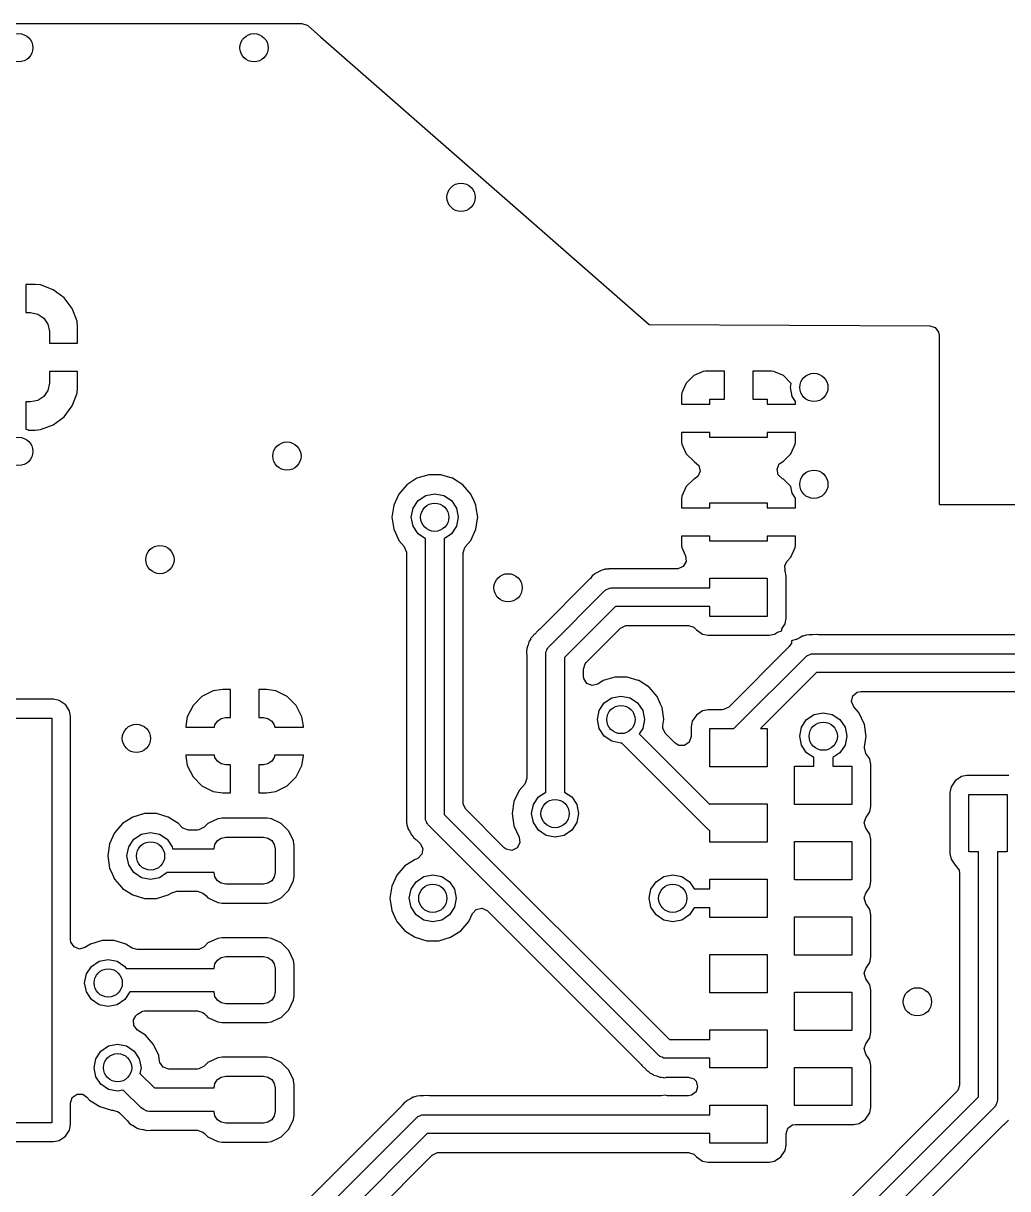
# Model space of a CAD drawing. Extents: x 100.3 to 197.2, y -144.7 to -85.3.
# Drawn here: x 148.55 to 159.01, y -97.69 to -85.3 of the extents above; entities that cross this region are included whole.
import ezdxf

# ---------------------------------------------------------------- set-up
doc = ezdxf.new("R2010")
doc.units = 0
doc.layers.add('BLACK', color=7, linetype='CONTINUOUS')

msp = doc.modelspace()

# ---------------------------------------------------------------- linework, layer by layer
at = {"layer": 'BLACK', "linetype": 'CONTINUOUS'}
for p, q in [((106.048, -85.3005), (151.507, -85.301)), ((151.507, -85.301), (151.565, -85.3199)), ((151.565, -85.3199), (151.572, -85.3255)), ((151.572, -85.3255), (151.708, -85.4447)), ((151.708, -85.4447), (155.2, -88.5)), ((148.673, -88.075), (148.575, -88.075)), ((148.575, -88.075), (148.575, -88.375)), ((148.732, -88.0814), (148.673, -88.075)), ((148.867, -88.1316), (148.732, -88.0814)), ((148.732, -88.0814), (148.732, -88.0814)), ((148.982, -88.2178), (148.867, -88.1316)), ((148.867, -88.1316), (148.867, -88.1316)), ((149.068, -88.3329), (148.982, -88.2178)), ((148.982, -88.2178), (148.982, -88.2178)), ((148.575, -88.375), (148.625, -88.375)), ((148.625, -88.375), (148.702, -88.3902)), ((148.702, -88.3902), (148.766, -88.4336)), ((148.766, -88.4336), (148.81, -88.4985)), ((149.119, -88.4676), (149.068, -88.3329)), ((149.068, -88.3329), (149.068, -88.3329)), ((148.81, -88.4985), (148.825, -88.575)), ((149.125, -88.5272), (149.119, -88.4676)), ((149.119, -88.4676), (149.119, -88.4676)), ((149.125, -88.7), (149.125, -88.5272)), ((155.2, -88.5), (158.181, -88.5145)), ((158.181, -88.5145), (158.24, -88.5337)), ((158.24, -88.5337), (158.275, -88.5834)), ((148.825, -88.575), (148.825, -88.7)), ((158.275, -88.5834), (158.28, -88.6135)), ((158.28, -88.6135), (158.28, -90.415)), ((148.825, -88.7), (149.125, -88.7)), ((149.125, -88.7), (149.125, -88.7)), ((149.125, -89), (148.825, -89)), ((148.825, -89), (148.825, -89.125)), ((149.125, -89.1728), (149.125, -89)), ((149.125, -89), (149.125, -89)), ((155.673, -89.045), (155.593, -89.1243)), ((155.775, -88.9997), (155.673, -89.045)), ((155.8, -88.9968), (155.775, -88.9997)), ((156, -88.9968), (155.8, -88.9968)), ((155.8, -88.9968), (155.8, -88.9968)), ((156, -89.2968), (156, -88.9968)), ((156, -88.9968), (156, -88.9968)), ((156.5, -88.9968), (156.3, -88.9968)), ((156.3, -88.9968), (156.3, -89.2968)), ((156.525, -88.9997), (156.5, -88.9968)), ((156.627, -89.045), (156.525, -88.9997)), ((156.707, -89.1243), (156.627, -89.045)), ((148.825, -89.125), (148.81, -89.2015)), ((149.119, -89.2324), (149.125, -89.1728)), ((155.593, -89.1243), (155.548, -89.2269)), ((156.7, -89.17), (156.708, -89.1282)), ((156.719, -89.2657), (156.7, -89.17)), ((156.708, -89.1282), (156.707, -89.1243)), ((148.766, -89.2664), (148.702, -89.3098)), ((148.81, -89.2015), (148.766, -89.2664)), ((149.075, -89.35), (149.119, -89.2324)), ((149.119, -89.2324), (149.119, -89.2324)), ((155.548, -89.2269), (155.545, -89.252)), ((155.545, -89.252), (155.545, -89.35)), ((155.845, -89.35), (155.845, -89.2968)), ((155.845, -89.2968), (156, -89.2968)), ((156.3, -89.2968), (156.455, -89.2968)), ((156.455, -89.2968), (156.455, -89.35)), ((156.755, -89.3192), (156.719, -89.2657)), ((148.625, -89.325), (148.575, -89.325)), ((148.575, -89.325), (148.575, -89.6149)), ((148.702, -89.3098), (148.625, -89.325)), ((148.982, -89.4822), (149.068, -89.3671)), ((149.068, -89.3671), (149.075, -89.35)), ((149.068, -89.3671), (149.068, -89.3671)), ((155.545, -89.35), (155.845, -89.35)), ((155.545, -89.35), (155.545, -89.35)), ((156.455, -89.35), (156.755, -89.35)), ((156.755, -89.35), (156.755, -89.3192)), ((156.755, -89.35), (156.755, -89.35)), ((148.867, -89.5684), (148.982, -89.4822)), ((148.982, -89.4822), (148.982, -89.4822)), ((148.575, -89.6149), (148.596, -89.619)), ((148.596, -89.619), (148.605, -89.625)), ((148.605, -89.625), (148.673, -89.625)), ((148.673, -89.625), (148.732, -89.6186)), ((148.732, -89.6186), (148.867, -89.5684)), ((148.732, -89.6186), (148.732, -89.6186)), ((148.867, -89.5684), (148.867, -89.5684)), ((155.845, -89.65), (155.545, -89.65)), ((155.545, -89.65), (155.545, -89.65)), ((155.545, -89.65), (155.545, -89.748)), ((155.845, -89.7032), (155.845, -89.65)), ((156.755, -89.65), (156.455, -89.65)), ((156.455, -89.65), (156.455, -89.7032)), ((156.755, -89.748), (156.755, -89.65)), ((156.755, -89.65), (156.755, -89.65)), ((155.545, -89.748), (155.548, -89.7731)), ((155.548, -89.7731), (155.593, -89.8757)), ((156.455, -89.7032), (155.845, -89.7032)), ((156.707, -89.8757), (156.752, -89.7731)), ((156.752, -89.7731), (156.755, -89.748)), ((156.755, -89.748), (156.755, -89.748)), ((155.593, -89.8757), (155.673, -89.955)), ((156.627, -89.955), (156.707, -89.8757)), ((155.673, -89.955), (155.683, -89.9594)), ((155.683, -89.9594), (155.728, -90.0002)), ((155.728, -90.0002), (155.741, -90.06)), ((156.559, -90.04), (156.583, -89.984)), ((156.572, -90.0998), (156.559, -90.04)), ((156.583, -89.984), (156.617, -89.9594)), ((156.617, -89.9594), (156.627, -89.955)), ((152.732, -90.136), (152.623, -90.206)), ((152.857, -90.0995), (152.732, -90.136)), ((152.732, -90.136), (152.732, -90.136)), ((152.986, -90.0995), (152.857, -90.0995)), ((152.857, -90.0995), (152.857, -90.0995)), ((153.106, -90.1347), (152.986, -90.0995)), ((152.986, -90.0995), (152.986, -90.0995)), ((153.11, -90.136), (153.106, -90.1347)), ((153.219, -90.206), (153.11, -90.136)), ((153.11, -90.136), (153.11, -90.136)), ((153.11, -90.136), (153.11, -90.136)), ((155.673, -90.145), (155.593, -90.2243)), ((155.683, -90.1406), (155.673, -90.145)), ((155.717, -90.116), (155.683, -90.1406)), ((155.741, -90.06), (155.717, -90.116)), ((156.617, -90.1406), (156.572, -90.0998)), ((156.627, -90.145), (156.617, -90.1406)), ((156.704, -90.2221), (156.627, -90.145)), ((152.623, -90.206), (152.539, -90.3039)), ((153.304, -90.3039), (153.219, -90.206)), ((153.219, -90.206), (153.219, -90.206)), ((153.219, -90.206), (153.219, -90.206)), ((155.593, -90.2243), (155.548, -90.3269)), ((156.719, -90.2957), (156.704, -90.2221)), ((152.539, -90.3039), (152.485, -90.4218)), ((152.69, -90.4543), (152.745, -90.3732)), ((152.745, -90.3732), (152.826, -90.319)), ((152.826, -90.319), (152.921, -90.3)), ((152.921, -90.3), (153.017, -90.319)), ((153.017, -90.319), (153.098, -90.3732)), ((153.098, -90.3732), (153.152, -90.4543)), ((153.342, -90.386), (153.304, -90.3039)), ((153.358, -90.4218), (153.342, -90.386)), ((155.548, -90.3269), (155.545, -90.352)), ((155.545, -90.352), (155.545, -90.45)), ((155.845, -90.45), (155.845, -90.3968)), ((155.845, -90.3968), (156.455, -90.3968)), ((156.455, -90.3968), (156.455, -90.45)), ((156.754, -90.3486), (156.719, -90.2957)), ((156.755, -90.352), (156.754, -90.3486)), ((156.755, -90.45), (156.755, -90.352)), ((156.755, -90.352), (156.755, -90.352)), ((158.28, -90.415), (158.28, -90.415)), ((158.28, -90.415), (160.18, -90.415)), ((152.485, -90.4218), (152.466, -90.55)), ((152.671, -90.55), (152.69, -90.4543)), ((153.152, -90.4543), (153.171, -90.55)), ((153.362, -90.45), (153.358, -90.4218)), ((153.377, -90.55), (153.362, -90.45)), ((155.545, -90.45), (155.845, -90.45)), ((155.545, -90.45), (155.545, -90.45)), ((156.455, -90.45), (156.755, -90.45)), ((156.755, -90.45), (156.755, -90.45)), ((152.466, -90.55), (152.466, -90.55)), ((152.466, -90.55), (152.485, -90.6782)), ((152.69, -90.6457), (152.671, -90.55)), ((152.745, -90.7268), (152.69, -90.6457)), ((153.152, -90.6457), (153.098, -90.7268)), ((153.171, -90.55), (153.152, -90.6457)), ((153.358, -90.6782), (153.368, -90.6079)), ((153.368, -90.6079), (153.377, -90.55)), ((153.377, -90.55), (153.377, -90.55)), ((152.485, -90.6782), (152.534, -90.786)), ((152.534, -90.786), (152.539, -90.7961)), ((152.821, -90.7781), (152.745, -90.7268)), ((152.821, -93.7492), (152.821, -90.7781)), ((153.098, -90.7268), (153.021, -90.7781)), ((153.021, -90.7781), (153.021, -93.7078)), ((153.304, -90.7961), (153.358, -90.6782)), ((155.845, -90.75), (155.545, -90.75)), ((155.545, -90.75), (155.545, -90.75)), ((155.545, -90.75), (155.545, -90.848)), ((155.845, -90.8032), (155.845, -90.75)), ((156.755, -90.75), (156.455, -90.75)), ((156.455, -90.75), (156.455, -90.8032)), ((156.755, -90.848), (156.755, -90.75)), ((156.755, -90.75), (156.755, -90.75)), ((152.539, -90.7961), (152.596, -90.8621)), ((152.596, -90.8621), (152.597, -90.8632)), ((152.597, -90.8632), (152.621, -90.9196)), ((153.222, -90.9281), (153.241, -90.8699)), ((153.241, -90.8699), (153.246, -90.8632)), ((153.246, -90.8632), (153.247, -90.8621)), ((153.247, -90.8621), (153.304, -90.7961)), ((155.545, -90.848), (155.548, -90.8731)), ((155.548, -90.8731), (155.587, -90.9605)), ((156.455, -90.8032), (155.845, -90.8032)), ((156.707, -90.9757), (156.752, -90.8731)), ((156.752, -90.8731), (156.755, -90.848)), ((156.755, -90.848), (156.755, -90.848)), ((152.621, -90.9196), (152.621, -90.9281)), ((152.621, -90.9281), (152.621, -93.684)), ((153.222, -93.5837), (153.222, -90.9281)), ((155.593, -91.0214), (155.562, -91.0743)), ((155.587, -90.9605), (155.593, -91.0214)), ((156.641, -91.0621), (156.667, -91.0152)), ((156.667, -91.0152), (156.707, -90.9757)), ((154.62, -91.1547), (154.602, -91.1689)), ((154.627, -91.1478), (154.62, -91.1547)), ((154.656, -91.1349), (154.627, -91.1478)), ((154.627, -91.1478), (154.627, -91.1478)), ((154.662, -91.1317), (154.656, -91.1349)), ((154.69, -91.1149), (154.662, -91.1317)), ((154.699, -91.1131), (154.69, -91.1149)), ((154.69, -91.1149), (154.69, -91.1149)), ((154.721, -91.1064), (154.699, -91.1131)), ((154.73, -91.1024), (154.721, -91.1064)), ((154.762, -91.1009), (154.73, -91.1024)), ((154.73, -91.1024), (154.73, -91.1024)), ((154.769, -91.1002), (154.762, -91.1009)), ((154.772, -91.0995), (154.769, -91.1002)), ((154.792, -91.0995), (154.772, -91.0995)), ((154.794, -91.0994), (154.792, -91.0995)), ((154.802, -91.0991), (154.794, -91.0994)), ((154.842, -91.0972), (154.802, -91.0991)), ((154.851, -91.0985), (154.842, -91.0972)), ((154.865, -91.0995), (154.851, -91.0973)), ((154.851, -91.0973), (154.851, -91.0985)), ((155.496, -91.0995), (154.865, -91.0995)), ((155.506, -91.099), (155.496, -91.0995)), ((155.562, -91.0743), (155.506, -91.099)), ((156.644, -91.1085), (156.641, -91.0621)), ((156.642, -91.109), (156.644, -91.1085)), ((156.644, -91.1186), (156.642, -91.109)), ((156.655, -91.1771), (156.644, -91.1186)), ((156.644, -91.1186), (156.644, -91.1186)), ((154.57, -91.2047), (154.034, -91.7414)), ((154.575, -91.1995), (154.57, -91.2047)), ((154.594, -91.1741), (154.575, -91.1995)), ((154.602, -91.1689), (154.594, -91.1741)), ((155.845, -91.3), (155.845, -91.1968)), ((155.845, -91.1968), (156.455, -91.1968)), ((156.455, -91.1968), (156.455, -91.6032)), ((156.655, -91.6229), (156.655, -91.1771)), ((154.129, -91.9293), (154.729, -91.3293)), ((154.729, -91.3293), (154.736, -91.3256)), ((154.736, -91.3256), (154.741, -91.3191)), ((154.741, -91.3191), (154.763, -91.3119)), ((154.763, -91.3119), (154.784, -91.3012)), ((154.784, -91.3012), (154.792, -91.3025)), ((154.792, -91.3025), (154.8, -91.3)), ((154.8, -91.3), (155.845, -91.3)), ((154.841, -91.5), (154.3, -92.0414)), ((155.845, -91.5), (154.841, -91.5)), ((155.845, -91.6032), (155.845, -91.5)), ((156.455, -91.6032), (155.845, -91.6032)), ((156.644, -91.6814), (156.655, -91.6229)), ((154.016, -91.756), (153.983, -91.7916)), ((154.023, -91.7505), (154.016, -91.756)), ((154.034, -91.7414), (154.022, -91.7495)), ((154.022, -91.7495), (154.023, -91.7505)), ((154.529, -92.0955), (154.895, -91.7295)), ((154.895, -91.7295), (154.95, -91.7017)), ((154.95, -91.7017), (154.965, -91.7005)), ((154.965, -91.7005), (155.616, -91.7005)), ((155.616, -91.7005), (155.674, -91.7194)), ((155.674, -91.7194), (155.698, -91.7445)), ((155.698, -91.7445), (155.701, -91.7478)), ((155.701, -91.7478), (155.767, -91.7921)), ((156.533, -91.7921), (156.563, -91.7717)), ((156.563, -91.7717), (156.61, -91.7586)), ((156.61, -91.7586), (156.611, -91.7363)), ((156.611, -91.7363), (156.622, -91.7145)), ((156.622, -91.7145), (156.644, -91.6814)), ((153.92, -91.8765), (153.913, -91.9075)), ((153.926, -91.8684), (153.92, -91.8765)), ((153.92, -91.8765), (153.92, -91.8765)), ((153.937, -91.8482), (153.926, -91.8684)), ((153.94, -91.8391), (153.937, -91.8482)), ((153.962, -91.8155), (153.94, -91.8391)), ((153.94, -91.8391), (153.94, -91.8391)), ((153.966, -91.8101), (153.962, -91.8155)), ((153.968, -91.8072), (153.966, -91.8101)), ((153.982, -91.7932), (153.968, -91.8072)), ((153.968, -91.8072), (153.968, -91.8072)), ((153.983, -91.7916), (153.982, -91.7932)), ((155.767, -91.7921), (155.807, -91.7999)), ((155.807, -91.7999), (155.825, -91.8037)), ((155.825, -91.8037), (155.825, -91.8037)), ((155.825, -91.8037), (155.825, -91.8037)), ((155.825, -91.8037), (155.825, -91.8037)), ((155.825, -91.8037), (156.475, -91.8037)), ((156.475, -91.8037), (156.533, -91.7921)), ((156.475, -91.8037), (156.475, -91.8037)), ((156.711, -91.8883), (156.688, -91.924)), ((156.712, -91.8651), (156.711, -91.8883)), ((156.76, -91.8511), (156.712, -91.8651)), ((156.765, -91.8478), (156.76, -91.8511)), ((156.794, -91.8349), (156.765, -91.8478)), ((156.8, -91.8317), (156.794, -91.8349)), ((156.827, -91.8149), (156.8, -91.8317)), ((156.837, -91.8131), (156.827, -91.8149)), ((156.827, -91.8149), (156.827, -91.8149)), ((156.859, -91.8064), (156.837, -91.8131)), ((156.868, -91.8024), (156.859, -91.8064)), ((156.899, -91.8009), (156.868, -91.8024)), ((156.868, -91.8024), (156.868, -91.8024)), ((156.906, -91.8002), (156.899, -91.8009)), ((156.91, -91.7995), (156.906, -91.8002)), ((156.929, -91.7995), (156.91, -91.7995)), ((156.932, -91.7994), (156.929, -91.7995)), ((156.939, -91.7991), (156.932, -91.7994)), ((156.98, -91.7972), (156.939, -91.7991)), ((156.989, -91.7985), (156.98, -91.7972)), ((157.003, -91.7995), (156.989, -91.7973)), ((156.989, -91.7973), (156.989, -91.7985)), ((159.885, -91.7995), (157.003, -91.7995)), ((153.897, -91.9763), (153.895, -91.9827)), ((153.895, -91.9827), (153.895, -91.9859)), ((153.895, -91.9859), (153.897, -91.9998)), ((153.899, -91.9537), (153.897, -91.9763)), ((153.897, -91.9998), (153.899, -92.0175)), ((153.911, -91.9141), (153.899, -91.9438)), ((153.899, -91.9438), (153.899, -91.9537)), ((153.899, -92.0175), (153.899, -92.0243)), ((153.899, -92.0243), (153.899, -93.3219)), ((153.913, -91.9075), (153.911, -91.9141)), ((154.1, -92), (154.102, -91.9923)), ((154.1, -93.4719), (154.1, -92)), ((154.101, -91.9844), (154.112, -91.9635)), ((154.102, -91.9923), (154.101, -91.9844)), ((154.112, -91.9635), (154.119, -91.9412)), ((154.119, -91.9412), (154.126, -91.9365)), ((154.126, -91.9365), (154.129, -91.9293)), ((156.688, -91.924), (156.045, -92.5673)), ((156.867, -92.0293), (156.874, -92.0256)), ((156.874, -92.0256), (156.879, -92.0191)), ((156.879, -92.0191), (156.901, -92.0119)), ((156.901, -92.0119), (156.922, -92.0012)), ((156.922, -92.0012), (156.93, -92.0025)), ((156.93, -92.0025), (156.938, -92)), ((156.938, -92), (160.009, -92)), ((154.3, -92.0414), (154.3, -93.4719)), ((154.5, -92.1655), (154.519, -92.1073)), ((154.519, -92.1073), (154.529, -92.0955)), ((156.099, -92.7968), (156.867, -92.0293)), ((154.5, -92.2399), (154.5, -92.1655)), ((154.504, -92.2651), (154.5, -92.2399)), ((154.537, -92.3166), (154.504, -92.2651)), ((154.835, -92.2495), (154.711, -92.286)), ((154.965, -92.2495), (154.835, -92.2495)), ((154.835, -92.2495), (154.835, -92.2495)), ((155.082, -92.284), (154.965, -92.2495)), ((154.965, -92.2495), (154.965, -92.2495)), ((156.979, -92.2), (156.382, -92.7968)), ((160.05, -92.2), (156.979, -92.2)), ((150.567, -92.3958), (150.447, -92.4569)), ((150.667, -92.38), (150.567, -92.3958)), ((150.567, -92.3958), (150.567, -92.3958)), ((150.75, -92.38), (150.667, -92.38)), ((150.75, -92.68), (150.75, -92.38)), ((151.05, -92.38), (151.05, -92.68)), ((151.133, -92.38), (151.05, -92.38)), ((151.05, -92.38), (151.05, -92.38)), ((151.233, -92.3958), (151.133, -92.38)), ((151.353, -92.4569), (151.233, -92.3958)), ((151.233, -92.3958), (151.233, -92.3958)), ((154.594, -92.3388), (154.537, -92.3166)), ((154.653, -92.3232), (154.594, -92.3388)), ((154.711, -92.286), (154.653, -92.3232)), ((154.711, -92.286), (154.711, -92.286)), ((155.089, -92.286), (155.082, -92.284)), ((155.198, -92.356), (155.089, -92.286)), ((155.089, -92.286), (155.089, -92.286)), ((155.089, -92.286), (155.089, -92.286)), ((155.283, -92.4539), (155.198, -92.356)), ((155.198, -92.356), (155.198, -92.356)), ((155.198, -92.356), (155.198, -92.356)), ((148.87, -92.4845), (145.43, -92.4845)), ((148.928, -92.4961), (148.87, -92.4845)), ((148.87, -92.4845), (148.87, -92.4845)), ((148.984, -92.5331), (148.928, -92.4961)), ((148.928, -92.4961), (148.928, -92.4961)), ((148.928, -92.4961), (148.928, -92.4961)), ((148.928, -92.4961), (148.928, -92.4961)), ((150.447, -92.4569), (150.352, -92.5521)), ((151.448, -92.5521), (151.353, -92.4569)), ((154.723, -92.5232), (154.804, -92.469)), ((154.804, -92.469), (154.9, -92.45)), ((154.9, -92.45), (154.996, -92.469)), ((154.996, -92.469), (155.077, -92.5232)), ((155.32, -92.5355), (155.283, -92.4539)), ((157.351, -92.508), (157.365, -92.4484)), ((157.375, -92.5643), (157.351, -92.508)), ((157.365, -92.4484), (157.411, -92.4083)), ((157.411, -92.4083), (157.45, -92.4005)), ((157.45, -92.4005), (159.985, -92.4005)), ((148.995, -92.5404), (148.984, -92.5331)), ((149.039, -92.6068), (148.995, -92.5404)), ((149.044, -92.6317), (149.039, -92.6068)), ((149.05, -92.6652), (149.044, -92.6317)), ((150.352, -92.5521), (150.291, -92.672)), ((151.509, -92.672), (151.448, -92.5521)), ((154.65, -92.7), (154.669, -92.6043)), ((154.669, -92.6043), (154.723, -92.5232)), ((155.077, -92.5232), (155.131, -92.6043)), ((155.131, -92.6043), (155.15, -92.7)), ((155.337, -92.5718), (155.32, -92.5355)), ((155.354, -92.6946), (155.337, -92.5718)), ((155.767, -92.6079), (155.701, -92.6522)), ((155.825, -92.5963), (155.767, -92.6079)), ((155.767, -92.6079), (155.767, -92.6079)), ((155.975, -92.5963), (155.825, -92.5963)), ((155.825, -92.5963), (155.825, -92.5963)), ((155.825, -92.5963), (155.825, -92.5963)), ((155.991, -92.5951), (155.975, -92.5963)), ((156.045, -92.5673), (155.991, -92.5951)), ((156.954, -92.6461), (157.05, -92.6271)), ((157.05, -92.6271), (157.146, -92.6461)), ((157.423, -92.6202), (157.375, -92.5643)), ((157.433, -92.631), (157.423, -92.6202)), ((157.481, -92.7374), (157.433, -92.631)), ((145.45, -92.685), (148.85, -92.685)), ((148.85, -92.685), (148.85, -96.985)), ((149.05, -92.6653), (149.05, -92.6652)), ((149.05, -92.78), (149.05, -92.6653)), ((150.291, -92.672), (150.275, -92.7715)), ((150.58, -92.78), (150.585, -92.7572)), ((150.585, -92.7572), (150.612, -92.7166)), ((150.612, -92.7166), (150.652, -92.6895)), ((150.652, -92.6895), (150.7, -92.68)), ((150.7, -92.68), (150.75, -92.68)), ((151.05, -92.68), (151.1, -92.68)), ((151.1, -92.68), (151.148, -92.6895)), ((151.148, -92.6895), (151.188, -92.7166)), ((151.188, -92.7166), (151.215, -92.7572)), ((151.215, -92.7572), (151.22, -92.78)), ((151.525, -92.7715), (151.509, -92.672)), ((151.509, -92.672), (151.509, -92.672)), ((154.669, -92.7957), (154.65, -92.7)), ((155.15, -92.7), (155.131, -92.7957)), ((155.346, -92.7648), (155.355, -92.7)), ((155.346, -92.7943), (155.346, -92.7648)), ((155.355, -92.7), (155.354, -92.6946)), ((155.656, -92.7186), (155.645, -92.777)), ((155.701, -92.6522), (155.656, -92.7186)), ((155.656, -92.7186), (155.656, -92.7186)), ((155.701, -92.6522), (155.701, -92.6522)), ((156.819, -92.7814), (156.873, -92.7003)), ((156.873, -92.7003), (156.954, -92.6461)), ((157.146, -92.6461), (157.227, -92.7003)), ((157.227, -92.7003), (157.281, -92.7814)), ((157.487, -92.7489), (157.481, -92.7374)), ((157.503, -92.8606), (157.487, -92.7489)), ((149.05, -93.0885), (149.05, -92.78)), ((150.275, -92.7715), (150.275, -92.78)), ((150.275, -92.78), (150.275, -92.78)), ((150.275, -92.78), (150.58, -92.78)), ((151.22, -92.78), (151.525, -92.78)), ((151.525, -92.78), (151.525, -92.7715)), ((151.525, -92.78), (151.525, -92.78)), ((154.723, -92.8768), (154.669, -92.7957)), ((154.804, -92.931), (154.723, -92.8768)), ((155.131, -92.7957), (155.093, -92.8519)), ((155.093, -92.8519), (155.845, -93.6038)), ((155.374, -92.8488), (155.346, -92.7943)), ((155.476, -92.9507), (155.374, -92.8488)), ((155.645, -92.8807), (155.626, -92.9389)), ((155.645, -92.777), (155.645, -92.7771)), ((155.645, -92.7771), (155.645, -92.8807)), ((155.845, -93.2032), (155.845, -92.7968)), ((155.845, -92.7968), (156.099, -92.7968)), ((156.382, -92.7968), (156.455, -92.7968)), ((156.455, -92.7968), (156.455, -93.2032)), ((156.8, -92.8771), (156.819, -92.7814)), ((156.819, -92.9728), (156.8, -92.8771)), ((157.281, -92.7814), (157.3, -92.8771)), ((157.3, -92.8771), (157.281, -92.9728)), ((157.492, -92.9698), (157.505, -92.8771)), ((157.505, -92.8771), (157.503, -92.8606)), ((154.9, -92.95), (154.804, -92.931)), ((154.907, -92.9486), (154.9, -92.95)), ((155.829, -93.8707), (154.907, -92.9486)), ((155.515, -92.9749), (155.476, -92.9507)), ((155.576, -92.9749), (155.515, -92.9749)), ((155.626, -92.9389), (155.576, -92.9749)), ((156.873, -93.0539), (156.819, -92.9728)), ((157.281, -92.9728), (157.227, -93.0539)), ((157.488, -93.001), (157.489, -92.9908)), ((157.504, -93.0599), (157.488, -93.001)), ((157.489, -92.9908), (157.492, -92.9698)), ((149.05, -94.15), (149.05, -93.0885)), ((150.275, -93.08), (150.275, -93.0885)), ((150.58, -93.08), (150.275, -93.08)), ((150.275, -93.08), (150.275, -93.08)), ((150.275, -93.0885), (150.275, -93.0885)), ((150.275, -93.0885), (150.291, -93.188)), ((150.585, -93.1028), (150.58, -93.08)), ((150.612, -93.1434), (150.585, -93.1028)), ((151.215, -93.1028), (151.188, -93.1434)), ((151.22, -93.08), (151.215, -93.1028)), ((151.525, -93.08), (151.22, -93.08)), ((151.509, -93.188), (151.525, -93.0885)), ((151.525, -93.0885), (151.525, -93.08)), ((156.95, -93.1052), (156.873, -93.0539)), ((156.95, -93.1968), (156.95, -93.1052)), ((157.227, -93.0539), (157.15, -93.1052)), ((157.15, -93.1052), (157.15, -93.1968)), ((157.544, -93.1186), (157.504, -93.0599)), ((157.553, -93.163), (157.544, -93.1186)), ((150.291, -93.188), (150.291, -93.188)), ((150.291, -93.188), (150.352, -93.3079)), ((150.652, -93.1705), (150.612, -93.1434)), ((150.7, -93.18), (150.652, -93.1705)), ((150.75, -93.18), (150.7, -93.18)), ((150.75, -93.48), (150.75, -93.18)), ((151.1, -93.18), (151.05, -93.18)), ((151.05, -93.18), (151.05, -93.48)), ((151.148, -93.1705), (151.1, -93.18)), ((151.188, -93.1434), (151.148, -93.1705)), ((151.448, -93.3079), (151.509, -93.188)), ((156.455, -93.2032), (155.845, -93.2032)), ((156.745, -93.6032), (156.745, -93.1968)), ((156.745, -93.1968), (156.95, -93.1968)), ((157.15, -93.1968), (157.355, -93.1968)), ((157.355, -93.1968), (157.355, -93.6032)), ((157.555, -93.1742), (157.553, -93.163)), ((157.555, -93.177), (157.555, -93.1742)), ((157.555, -93.6229), (157.555, -93.177)), ((150.352, -93.3079), (150.447, -93.4031)), ((151.353, -93.4031), (151.448, -93.3079)), ((153.875, -93.3868), (153.873, -93.39)), ((153.881, -93.3801), (153.875, -93.3868)), ((153.899, -93.3219), (153.881, -93.3801)), ((158.452, -93.3507), (158.408, -93.417)), ((158.519, -93.3063), (158.452, -93.3506)), ((158.452, -93.3506), (158.452, -93.3507)), ((158.577, -93.2947), (158.519, -93.3063)), ((158.519, -93.3063), (158.519, -93.3063)), ((159.023, -93.2947), (158.577, -93.2947)), ((158.577, -93.2947), (158.577, -93.2947)), ((158.577, -93.2947), (158.577, -93.2947)), ((150.447, -93.4031), (150.567, -93.4642)), ((150.567, -93.4642), (150.567, -93.4642)), ((150.567, -93.4642), (150.667, -93.48)), ((150.667, -93.48), (150.75, -93.48)), ((150.75, -93.48), (150.75, -93.48)), ((151.05, -93.48), (151.133, -93.48)), ((151.05, -93.48), (151.05, -93.48)), ((151.133, -93.48), (151.233, -93.4642)), ((151.233, -93.4642), (151.353, -93.4031)), ((151.233, -93.4642), (151.233, -93.4642)), ((153.817, -93.4539), (153.763, -93.5718)), ((153.873, -93.39), (153.817, -93.4539)), ((153.817, -93.4539), (153.817, -93.4539)), ((154.023, -93.5232), (154.1, -93.4719)), ((154.3, -93.4719), (154.377, -93.5232)), ((158.408, -93.417), (158.396, -93.4754)), ((158.396, -93.4754), (158.396, -93.4755)), ((158.396, -93.4755), (158.396, -94.1245)), ((158.408, -93.417), (158.408, -93.417)), ((158.597, -94.1048), (158.597, -93.4952)), ((158.597, -93.4952), (159.003, -93.4952)), ((159.003, -93.4952), (159.003, -94.1048)), ((153.223, -93.5992), (153.222, -93.5837)), ((153.251, -93.6537), (153.223, -93.5992)), ((153.763, -93.5718), (153.745, -93.7)), ((153.95, -93.7), (153.969, -93.6043)), ((153.969, -93.6043), (154.023, -93.5232)), ((154.377, -93.5232), (154.431, -93.6043)), ((154.431, -93.6043), (154.45, -93.7)), ((155.845, -93.6038), (155.845, -93.5968)), ((155.845, -93.5968), (156.455, -93.5968)), ((156.455, -93.5968), (156.455, -94.0032)), ((157.355, -93.6032), (156.745, -93.6032)), ((157.544, -93.6814), (157.555, -93.6229)), ((149.711, -93.736), (149.602, -93.806)), ((149.835, -93.6995), (149.711, -93.736)), ((149.711, -93.736), (149.711, -93.736)), ((149.965, -93.6995), (149.835, -93.6995)), ((149.835, -93.6995), (149.835, -93.6995)), ((150.089, -93.736), (149.965, -93.6995)), ((149.965, -93.6995), (149.965, -93.6995)), ((150.198, -93.806), (150.089, -93.736)), ((150.089, -93.736), (150.089, -93.736)), ((150.089, -93.736), (150.089, -93.736)), ((150.089, -93.736), (150.089, -93.736)), ((150.614, -93.7557), (150.51, -93.8043)), ((150.662, -93.7495), (150.614, -93.7557)), ((150.614, -93.7557), (150.614, -93.7557)), ((151.138, -93.7495), (150.662, -93.7495)), ((150.662, -93.7495), (150.662, -93.7495)), ((151.186, -93.7557), (151.138, -93.7495)), ((151.138, -93.7495), (151.138, -93.7495)), ((151.29, -93.8043), (151.186, -93.7557)), ((152.621, -93.684), (152.619, -93.6977)), ((152.619, -93.6977), (152.62, -93.6979)), ((152.62, -93.6979), (152.619, -93.707)), ((152.619, -93.707), (152.621, -93.755)), ((152.621, -93.755), (152.621, -93.7573)), ((152.621, -93.7573), (152.621, -93.7771)), ((152.824, -93.7569), (152.821, -93.7492)), ((152.823, -93.7649), (152.824, -93.7569)), ((153.021, -93.7078), (155.414, -96.1)), ((153.659, -94.0622), (153.251, -93.6537)), ((153.745, -93.7), (153.745, -93.7)), ((153.745, -93.7), (153.763, -93.8282)), ((153.969, -93.7957), (153.95, -93.7)), ((154.45, -93.7), (154.431, -93.7957)), ((157.485, -93.7961), (157.501, -93.745)), ((157.501, -93.745), (157.544, -93.6814)), ((149.602, -93.806), (149.517, -93.9039)), ((150.228, -93.8403), (150.198, -93.806)), ((150.198, -93.806), (150.198, -93.806)), ((150.244, -93.8556), (150.228, -93.8403)), ((150.303, -93.8745), (150.244, -93.8556)), ((150.399, -93.8745), (150.303, -93.8745)), ((150.415, -93.8733), (150.399, -93.8745)), ((150.469, -93.8455), (150.415, -93.8733)), ((150.51, -93.8043), (150.469, -93.8455)), ((150.51, -93.8043), (150.51, -93.8043)), ((151.371, -93.8854), (151.29, -93.8043)), ((152.621, -93.7771), (152.622, -93.7805)), ((152.622, -93.7805), (152.622, -93.7805)), ((152.622, -93.7805), (152.622, -93.7874)), ((152.622, -93.7874), (152.624, -93.8192)), ((152.624, -93.8192), (152.624, -93.8192)), ((152.624, -93.8192), (152.628, -93.8282)), ((152.628, -93.8282), (152.635, -93.85)), ((152.635, -93.85), (152.635, -93.855)), ((152.635, -93.855), (152.636, -93.8596)), ((152.636, -93.8596), (152.653, -93.8867)), ((152.833, -93.7857), (152.823, -93.7649)), ((152.84, -93.808), (152.833, -93.7857)), ((152.847, -93.8127), (152.84, -93.808)), ((152.851, -93.8199), (152.847, -93.8127)), ((155.301, -96.2707), (152.851, -93.8199)), ((153.763, -93.8282), (153.819, -93.9511)), ((154.023, -93.8768), (153.969, -93.7957)), ((154.104, -93.931), (154.023, -93.8768)), ((154.377, -93.8768), (154.296, -93.931)), ((154.431, -93.7957), (154.377, -93.8768)), ((155.836, -93.8744), (155.829, -93.8707)), ((155.841, -93.8809), (155.836, -93.8744)), ((155.845, -93.8822), (155.841, -93.8809)), ((155.845, -94.0032), (155.845, -93.8822)), ((157.501, -93.855), (157.485, -93.7961)), ((157.544, -93.9186), (157.501, -93.855)), ((149.517, -93.9039), (149.463, -94.0218)), ((149.669, -94.0543), (149.723, -93.9732)), ((149.723, -93.9732), (149.804, -93.919)), ((149.804, -93.919), (149.9, -93.9)), ((149.9, -93.9), (149.996, -93.919)), ((149.996, -93.919), (150.077, -93.9732)), ((150.077, -93.9732), (150.131, -94.0543)), ((150.585, -94.0272), (150.612, -93.9866)), ((150.612, -93.9866), (150.652, -93.9595)), ((150.652, -93.9595), (150.7, -93.95)), ((150.7, -93.95), (151.1, -93.95)), ((151.1, -93.95), (151.148, -93.9595)), ((151.148, -93.9595), (151.188, -93.9866)), ((151.188, -93.9866), (151.215, -94.0272)), ((151.419, -93.9895), (151.371, -93.8854)), ((151.371, -93.8854), (151.371, -93.8854)), ((151.371, -93.8854), (151.371, -93.8854)), ((151.424, -94.0229), (151.419, -93.9895)), ((151.419, -93.9895), (151.419, -93.9895)), ((152.653, -93.8867), (152.656, -93.8928)), ((152.656, -93.8928), (152.662, -93.9049)), ((152.662, -93.9049), (152.669, -93.922)), ((152.669, -93.922), (152.676, -93.9289)), ((152.676, -93.9289), (152.69, -93.9468)), ((152.69, -93.9468), (152.695, -93.9552)), ((152.695, -93.9552), (152.695, -93.9552)), ((152.695, -93.9552), (152.721, -93.9744)), ((152.721, -93.9744), (152.726, -93.9789)), ((152.726, -93.9789), (152.765, -94.0176)), ((153.819, -93.9511), (153.826, -94.0118)), ((154.2, -93.95), (154.104, -93.931)), ((154.296, -93.931), (154.2, -93.95)), ((156.455, -94.0032), (155.845, -94.0032)), ((156.745, -94.4032), (156.745, -93.9968)), ((156.745, -93.9968), (157.355, -93.9968)), ((157.355, -93.9968), (157.355, -94.4032)), ((157.552, -93.9606), (157.544, -93.9186)), ((157.554, -93.9715), (157.552, -93.9606)), ((157.555, -93.9771), (157.554, -93.9715)), ((157.555, -94.4229), (157.555, -93.9771)), ((149.463, -94.0218), (149.445, -94.15)), ((149.65, -94.15), (149.669, -94.0543)), ((150.131, -94.0543), (150.135, -94.075)), ((150.135, -94.075), (150.575, -94.075)), ((150.575, -94.075), (150.585, -94.0272)), ((151.215, -94.0272), (151.225, -94.075)), ((151.225, -94.075), (151.225, -94.325)), ((151.425, -94.0369), (151.424, -94.0229)), ((151.425, -94.3631), (151.425, -94.0369)), ((152.765, -94.0176), (152.793, -94.0721)), ((152.793, -94.0721), (152.783, -94.1325)), ((153.681, -94.0784), (153.659, -94.0622)), ((153.741, -94.0905), (153.681, -94.0784)), ((153.796, -94.0651), (153.741, -94.0905)), ((153.826, -94.0118), (153.796, -94.0651)), ((158.396, -94.1245), (158.396, -94.1246)), ((158.396, -94.1246), (158.408, -94.183)), ((158.7, -94.1048), (158.597, -94.1048)), ((158.7, -96.7086), (158.7, -94.1048)), ((159.003, -94.1048), (158.9, -94.1048)), ((158.9, -94.1048), (158.9, -96.75)), ((149.05, -95.0399), (149.05, -94.15)), ((149.445, -94.15), (149.445, -94.15)), ((149.445, -94.15), (149.463, -94.2782)), ((149.669, -94.2457), (149.65, -94.15)), ((149.723, -94.3268), (149.669, -94.2457)), ((152.711, -94.186), (152.602, -94.256)), ((152.723, -94.1826), (152.711, -94.186)), ((152.711, -94.186), (152.711, -94.186)), ((152.711, -94.186), (152.711, -94.186)), ((152.74, -94.1758), (152.723, -94.1826)), ((152.783, -94.1325), (152.74, -94.1758)), ((158.408, -94.183), (158.408, -94.183)), ((158.408, -94.183), (158.451, -94.2482)), ((158.451, -94.2482), (158.452, -94.2494)), ((158.452, -94.2494), (158.456, -94.2515)), ((158.456, -94.2515), (158.493, -94.2996)), ((149.463, -94.2782), (149.495, -94.3479)), ((149.495, -94.3479), (149.517, -94.3961)), ((149.804, -94.381), (149.723, -94.3268)), ((150.077, -94.3268), (149.996, -94.381)), ((150.078, -94.325), (150.077, -94.3268)), ((150.575, -94.325), (150.078, -94.325)), ((150.585, -94.3728), (150.575, -94.325)), ((150.612, -94.4134), (150.585, -94.3728)), ((151.215, -94.3728), (151.188, -94.4134)), ((151.225, -94.325), (151.215, -94.3728)), ((151.419, -94.4105), (151.425, -94.3631)), ((152.517, -94.3539), (152.463, -94.4718)), ((152.602, -94.256), (152.517, -94.3539)), ((152.723, -94.4232), (152.804, -94.369)), ((152.804, -94.369), (152.9, -94.35)), ((152.9, -94.35), (152.996, -94.369)), ((152.996, -94.369), (153.077, -94.4232)), ((155.273, -94.4232), (155.354, -94.369)), ((155.354, -94.369), (155.45, -94.35)), ((155.45, -94.35), (155.546, -94.369)), ((155.546, -94.369), (155.627, -94.4232)), ((158.493, -94.2996), (158.499, -94.3338)), ((158.499, -94.3338), (158.499, -96.5845)), ((149.517, -94.3961), (149.592, -94.4821)), ((149.592, -94.4821), (149.602, -94.494)), ((149.602, -94.494), (149.711, -94.564)), ((149.9, -94.4), (149.804, -94.381)), ((149.996, -94.381), (149.9, -94.4)), ((150.652, -94.4405), (150.612, -94.4134)), ((150.7, -94.45), (150.652, -94.4405)), ((151.1, -94.45), (150.7, -94.45)), ((151.148, -94.4405), (151.1, -94.45)), ((151.188, -94.4134), (151.148, -94.4405)), ((151.371, -94.5146), (151.419, -94.4105)), ((152.463, -94.4718), (152.445, -94.6)), ((152.669, -94.5043), (152.723, -94.4232)), ((153.077, -94.4232), (153.131, -94.5043)), ((155.219, -94.5043), (155.273, -94.4232)), ((155.627, -94.4232), (155.678, -94.5)), ((155.678, -94.5), (155.845, -94.5)), ((155.845, -94.5), (155.845, -94.3968)), ((155.845, -94.3968), (156.455, -94.3968)), ((156.455, -94.3968), (156.455, -94.8032)), ((157.355, -94.4032), (156.745, -94.4032)), ((157.501, -94.545), (157.544, -94.4814)), ((157.544, -94.4814), (157.555, -94.4229)), ((149.711, -94.564), (149.711, -94.564)), ((149.711, -94.564), (149.835, -94.6005)), ((149.835, -94.6005), (149.835, -94.6005)), ((149.835, -94.6005), (149.965, -94.6005)), ((149.965, -94.6005), (150.089, -94.564)), ((149.965, -94.6005), (149.965, -94.6005)), ((150.089, -94.564), (150.125, -94.5412)), ((150.125, -94.5412), (150.178, -94.5255)), ((150.178, -94.5255), (150.399, -94.5255)), ((150.399, -94.5255), (150.457, -94.5444)), ((150.457, -94.5444), (150.469, -94.5545)), ((150.469, -94.5545), (150.49, -94.5753)), ((150.49, -94.5753), (150.51, -94.5957)), ((150.51, -94.5957), (150.614, -94.6443)), ((151.186, -94.6443), (151.254, -94.6122)), ((151.254, -94.6122), (151.29, -94.5957)), ((151.29, -94.5957), (151.371, -94.5146)), ((152.445, -94.6), (152.445, -94.6)), ((152.445, -94.6), (152.463, -94.7282)), ((152.65, -94.6), (152.669, -94.5043)), ((152.669, -94.6957), (152.65, -94.6)), ((153.131, -94.5043), (153.15, -94.6)), ((153.15, -94.6), (153.131, -94.6957)), ((155.2, -94.6), (155.219, -94.5043)), ((155.219, -94.6957), (155.2, -94.6)), ((157.485, -94.5961), (157.501, -94.545)), ((157.501, -94.655), (157.485, -94.5961)), ((150.614, -94.6443), (150.662, -94.6505)), ((150.662, -94.6505), (151.138, -94.6505)), ((151.138, -94.6505), (151.186, -94.6443)), ((151.186, -94.6443), (151.186, -94.6443)), ((152.463, -94.7282), (152.507, -94.8235)), ((152.723, -94.7768), (152.669, -94.6957)), ((153.131, -94.6957), (153.077, -94.7768)), ((153.321, -94.7627), (153.362, -94.7176)), ((153.362, -94.7176), (153.422, -94.7055)), ((153.422, -94.7055), (153.478, -94.7309)), ((153.478, -94.7309), (153.481, -94.7338)), ((153.481, -94.7338), (155.114, -96.3664)), ((155.273, -94.7768), (155.219, -94.6957)), ((155.678, -94.7), (155.627, -94.7768)), ((155.845, -94.7), (155.678, -94.7)), ((155.845, -94.8032), (155.845, -94.7)), ((157.544, -94.7186), (157.501, -94.655)), ((157.551, -94.7562), (157.544, -94.7186)), ((152.507, -94.8235), (152.517, -94.8461)), ((152.517, -94.8461), (152.601, -94.9425)), ((152.804, -94.831), (152.723, -94.7768)), ((152.9, -94.85), (152.804, -94.831)), ((152.996, -94.831), (152.9, -94.85)), ((153.077, -94.7768), (152.996, -94.831)), ((153.198, -94.944), (153.283, -94.8461)), ((153.283, -94.8461), (153.321, -94.7627)), ((155.354, -94.831), (155.273, -94.7768)), ((155.45, -94.85), (155.354, -94.831)), ((155.546, -94.831), (155.45, -94.85)), ((155.627, -94.7768), (155.546, -94.831)), ((156.455, -94.8032), (155.845, -94.8032)), ((156.745, -95.2032), (156.745, -94.7968)), ((156.745, -94.7968), (157.355, -94.7968)), ((157.355, -94.7968), (157.355, -95.2032)), ((157.555, -94.774), (157.551, -94.7562)), ((157.555, -94.7771), (157.555, -94.774)), ((157.555, -95.2229), (157.555, -94.7771)), ((152.601, -94.9425), (152.602, -94.944)), ((152.602, -94.944), (152.705, -95.01)), ((153.089, -95.014), (153.198, -94.944)), ((149.054, -95.0651), (149.05, -95.0399)), ((149.087, -95.1166), (149.054, -95.0651)), ((149.144, -95.1388), (149.087, -95.1166)), ((149.261, -95.086), (149.203, -95.1232)), ((149.385, -95.0495), (149.261, -95.086)), ((149.261, -95.086), (149.261, -95.086)), ((149.515, -95.0495), (149.385, -95.0495)), ((149.385, -95.0495), (149.385, -95.0495)), ((149.615, -95.079), (149.515, -95.0495)), ((149.515, -95.0495), (149.515, -95.0495)), ((149.639, -95.086), (149.615, -95.079)), ((149.706, -95.1288), (149.639, -95.086)), ((149.639, -95.086), (149.639, -95.086)), ((149.639, -95.086), (149.639, -95.086)), ((150.469, -95.1155), (150.415, -95.1433)), ((150.51, -95.0743), (150.469, -95.1155)), ((150.614, -95.0257), (150.51, -95.0743)), ((150.51, -95.0743), (150.51, -95.0743)), ((150.662, -95.0195), (150.614, -95.0257)), ((150.614, -95.0257), (150.614, -95.0257)), ((151.138, -95.0195), (150.662, -95.0195)), ((150.662, -95.0195), (150.662, -95.0195)), ((151.186, -95.0257), (151.138, -95.0195)), ((151.138, -95.0195), (151.138, -95.0195)), ((151.29, -95.0743), (151.186, -95.0257)), ((151.371, -95.1554), (151.29, -95.0743)), ((152.705, -95.01), (152.711, -95.014)), ((152.711, -95.014), (152.835, -95.0505)), ((152.835, -95.0505), (152.835, -95.0505)), ((152.835, -95.0505), (152.965, -95.0505)), ((152.965, -95.0505), (153.089, -95.014)), ((152.965, -95.0505), (152.965, -95.0505)), ((149.203, -95.1232), (149.144, -95.1388)), ((149.759, -95.1445), (149.706, -95.1288)), ((150.399, -95.1445), (149.759, -95.1445)), ((150.415, -95.1433), (150.399, -95.1445)), ((150.612, -95.2566), (150.652, -95.2295)), ((150.652, -95.2295), (150.7, -95.22)), ((150.7, -95.22), (151.1, -95.22)), ((151.1, -95.22), (151.148, -95.2295)), ((151.148, -95.2295), (151.188, -95.2566)), ((151.419, -95.2595), (151.371, -95.1554)), ((151.371, -95.1554), (151.371, -95.1554)), ((151.371, -95.1554), (151.371, -95.1554)), ((155.845, -95.6032), (155.845, -95.1968)), ((155.845, -95.1968), (156.455, -95.1968)), ((156.455, -95.1968), (156.455, -95.6032)), ((157.355, -95.2032), (156.745, -95.2032)), ((157.544, -95.2814), (157.555, -95.2229)), ((149.219, -95.4043), (149.273, -95.3232)), ((149.273, -95.3232), (149.354, -95.269)), ((149.354, -95.269), (149.45, -95.25)), ((149.45, -95.25), (149.546, -95.269)), ((149.546, -95.269), (149.627, -95.3232)), ((149.627, -95.3232), (149.641, -95.345)), ((149.641, -95.345), (150.575, -95.345)), ((150.575, -95.345), (150.585, -95.2972)), ((150.585, -95.2972), (150.612, -95.2566)), ((151.188, -95.2566), (151.215, -95.2972)), ((151.215, -95.2972), (151.225, -95.345)), ((151.225, -95.345), (151.225, -95.595)), ((151.422, -95.2814), (151.419, -95.2595)), ((151.419, -95.2595), (151.419, -95.2595)), ((151.425, -95.3069), (151.422, -95.2814)), ((151.425, -95.6331), (151.425, -95.3069)), ((157.485, -95.3961), (157.501, -95.345)), ((157.501, -95.345), (157.544, -95.2814)), ((149.2, -95.5), (149.219, -95.4043)), ((157.501, -95.455), (157.485, -95.3961)), ((157.544, -95.5186), (157.501, -95.455)), ((149.219, -95.5957), (149.2, -95.5)), ((149.273, -95.6768), (149.219, -95.5957)), ((149.681, -95.5957), (149.627, -95.6768)), ((150.575, -95.595), (149.681, -95.595)), ((149.681, -95.595), (149.681, -95.5957)), ((150.585, -95.6428), (150.575, -95.595)), ((151.225, -95.595), (151.215, -95.6428)), ((156.455, -95.6032), (155.845, -95.6032)), ((156.745, -96.0032), (156.745, -95.5968)), ((156.745, -95.5968), (157.355, -95.5968)), ((157.355, -95.5968), (157.355, -96.0032)), ((157.555, -95.577), (157.544, -95.5186)), ((157.555, -96.0229), (157.555, -95.577)), ((149.354, -95.731), (149.273, -95.6768)), ((149.45, -95.75), (149.354, -95.731)), ((149.546, -95.731), (149.45, -95.75)), ((149.627, -95.6768), (149.546, -95.731)), ((150.612, -95.6834), (150.585, -95.6428)), ((150.652, -95.7105), (150.612, -95.6834)), ((150.7, -95.72), (150.652, -95.7105)), ((151.1, -95.72), (150.7, -95.72)), ((151.148, -95.7105), (151.1, -95.72)), ((151.188, -95.6834), (151.148, -95.7105)), ((151.215, -95.6428), (151.188, -95.6834)), ((151.371, -95.7846), (151.419, -95.6805)), ((151.419, -95.6805), (151.425, -95.6331)), ((149.719, -95.8919), (149.745, -95.8506)), ((149.743, -95.8493), (149.76, -95.8297)), ((149.745, -95.8506), (149.743, -95.8493)), ((149.76, -95.8297), (149.813, -95.7981)), ((149.813, -95.7981), (149.835, -95.7955)), ((149.835, -95.7955), (150.399, -95.7955)), ((150.399, -95.7955), (150.457, -95.8144)), ((150.457, -95.8144), (150.469, -95.8245)), ((150.469, -95.8245), (150.491, -95.8465)), ((150.491, -95.8465), (150.51, -95.8657)), ((151.29, -95.8657), (151.371, -95.7846)), ((149.723, -95.953), (149.719, -95.8919)), ((149.761, -96.0003), (149.723, -95.953)), ((150.51, -95.8657), (150.614, -95.9143)), ((150.614, -95.9143), (150.662, -95.9205)), ((150.662, -95.9205), (151.138, -95.9205)), ((151.138, -95.9205), (151.186, -95.9143)), ((151.186, -95.9143), (151.261, -95.8789)), ((151.186, -95.9143), (151.186, -95.9143)), ((151.261, -95.8789), (151.29, -95.8657)), ((149.848, -96.056), (149.761, -96.0003)), ((149.933, -96.1539), (149.848, -96.056)), ((149.848, -96.056), (149.848, -96.056)), ((149.848, -96.056), (149.848, -96.056)), ((155.414, -96.1), (155.845, -96.1)), ((155.845, -96.1), (155.845, -95.9968)), ((155.845, -95.9968), (156.455, -95.9968)), ((156.455, -95.9968), (156.455, -96.4032)), ((157.355, -96.0032), (156.745, -96.0032)), ((157.501, -96.145), (157.544, -96.0814)), ((157.544, -96.0814), (157.555, -96.0229)), ((149.319, -96.3043), (149.373, -96.2232)), ((149.373, -96.2232), (149.454, -96.169)), ((149.454, -96.169), (149.55, -96.15)), ((149.55, -96.15), (149.646, -96.169)), ((149.646, -96.169), (149.727, -96.2232)), ((149.727, -96.2232), (149.781, -96.3043)), ((149.987, -96.2718), (149.933, -96.1539)), ((149.933, -96.1539), (149.933, -96.1539)), ((149.933, -96.1539), (149.933, -96.1539)), ((157.485, -96.1961), (157.501, -96.145)), ((157.501, -96.255), (157.485, -96.1961)), ((149.3, -96.4), (149.319, -96.3043)), ((149.781, -96.3043), (149.8, -96.4)), ((149.995, -96.3296), (149.987, -96.2718)), ((149.987, -96.2718), (149.987, -96.2718)), ((149.999, -96.3461), (149.995, -96.3296)), ((150.035, -96.3956), (149.999, -96.3461)), ((150.51, -96.3443), (150.469, -96.3855)), ((150.614, -96.2957), (150.51, -96.3443)), ((150.51, -96.3443), (150.51, -96.3443)), ((150.662, -96.2895), (150.614, -96.2957)), ((150.614, -96.2957), (150.614, -96.2957)), ((151.138, -96.2895), (150.662, -96.2895)), ((150.662, -96.2895), (150.662, -96.2895)), ((151.186, -96.2957), (151.138, -96.2895)), ((151.138, -96.2895), (151.138, -96.2895)), ((151.29, -96.3443), (151.186, -96.2957)), ((151.371, -96.4254), (151.29, -96.3443)), ((155.309, -96.2744), (155.301, -96.2707)), ((155.313, -96.2809), (155.309, -96.2744)), ((155.336, -96.2881), (155.313, -96.2809)), ((155.357, -96.2988), (155.336, -96.2881)), ((155.365, -96.2975), (155.357, -96.2988)), ((155.372, -96.3), (155.365, -96.2975)), ((155.845, -96.3), (155.372, -96.3)), ((155.845, -96.4032), (155.845, -96.3)), ((157.544, -96.3186), (157.501, -96.255)), ((157.552, -96.3587), (157.544, -96.3186)), ((157.554, -96.3727), (157.552, -96.3587)), ((149.319, -96.4957), (149.3, -96.4)), ((149.8, -96.4), (149.788, -96.4611)), ((149.788, -96.4611), (149.942, -96.615)), ((150.093, -96.4145), (150.035, -96.3956)), ((150.399, -96.4145), (150.093, -96.4145)), ((150.415, -96.4133), (150.399, -96.4145)), ((150.469, -96.3855), (150.415, -96.4133)), ((151.419, -96.5295), (151.371, -96.4254)), ((151.371, -96.4254), (151.371, -96.4254)), ((151.371, -96.4254), (151.371, -96.4254)), ((155.114, -96.3664), (155.122, -96.3776)), ((155.122, -96.3776), (155.123, -96.3769)), ((155.123, -96.3769), (155.128, -96.3842)), ((155.128, -96.3842), (155.164, -96.4166)), ((155.164, -96.4166), (155.165, -96.4182)), ((155.165, -96.4182), (155.173, -96.4254)), ((155.173, -96.4254), (155.179, -96.4322)), ((155.179, -96.4322), (155.182, -96.4342)), ((155.182, -96.4342), (155.188, -96.4384)), ((155.188, -96.4384), (155.211, -96.4599)), ((155.211, -96.4599), (155.211, -96.4599)), ((155.211, -96.4599), (155.211, -96.4599)), ((155.211, -96.4599), (155.22, -96.4635)), ((155.22, -96.4635), (155.241, -96.4741)), ((155.241, -96.4741), (155.249, -96.4797)), ((155.249, -96.4797), (155.28, -96.487)), ((156.455, -96.4032), (155.845, -96.4032)), ((156.745, -96.8032), (156.745, -96.3968)), ((156.745, -96.3968), (157.355, -96.3968)), ((157.355, -96.3968), (157.355, -96.8032)), ((157.555, -96.3771), (157.554, -96.3727)), ((157.555, -96.8229), (157.555, -96.3771)), ((149.373, -96.5768), (149.319, -96.4957)), ((149.454, -96.631), (149.373, -96.5768)), ((150.575, -96.615), (150.585, -96.5672)), ((150.585, -96.5672), (150.612, -96.5266)), ((150.612, -96.5266), (150.652, -96.4995)), ((150.652, -96.4995), (150.7, -96.49)), ((150.7, -96.49), (151.1, -96.49)), ((151.1, -96.49), (151.148, -96.4995)), ((151.148, -96.4995), (151.188, -96.5266)), ((151.188, -96.5266), (151.215, -96.5672)), ((151.215, -96.5672), (151.225, -96.615)), ((151.424, -96.567), (151.419, -96.5295)), ((151.419, -96.5295), (151.419, -96.5295)), ((151.425, -96.5769), (151.424, -96.567)), ((151.425, -96.9031), (151.425, -96.5769)), ((155.28, -96.487), (155.286, -96.489)), ((155.286, -96.489), (155.316, -96.5005)), ((155.316, -96.5005), (155.326, -96.5005)), ((155.326, -96.5005), (155.349, -96.5031)), ((155.349, -96.5031), (155.353, -96.5041)), ((155.353, -96.5041), (155.362, -96.5095)), ((155.362, -96.5095), (155.379, -96.5024)), ((155.379, -96.5024), (155.39, -96.501)), ((155.39, -96.501), (155.396, -96.5005)), ((155.396, -96.5005), (155.616, -96.5005)), ((155.616, -96.5005), (155.674, -96.5194)), ((155.674, -96.5194), (155.699, -96.5445)), ((155.699, -96.5445), (155.699, -96.545)), ((155.699, -96.545), (155.715, -96.6039)), ((155.715, -96.6039), (155.699, -96.6549)), ((158.499, -96.5845), (158.481, -96.6427)), ((149.05, -96.7769), (149.069, -96.7187)), ((149.069, -96.7187), (149.119, -96.6828)), ((149.119, -96.6828), (149.18, -96.6828)), ((149.18, -96.6828), (149.224, -96.7121)), ((149.224, -96.7121), (149.252, -96.744)), ((149.55, -96.65), (149.454, -96.631)), ((149.611, -96.6379), (149.55, -96.65)), ((149.802, -96.8284), (149.611, -96.6379)), ((149.942, -96.615), (150.575, -96.615)), ((151.225, -96.615), (151.225, -96.865)), ((152.662, -96.7317), (152.656, -96.7349)), ((152.69, -96.7149), (152.662, -96.7317)), ((152.699, -96.7131), (152.69, -96.7149)), ((152.69, -96.7149), (152.69, -96.7149)), ((152.721, -96.7064), (152.699, -96.7131)), ((152.73, -96.7024), (152.721, -96.7064)), ((152.762, -96.7009), (152.73, -96.7024)), ((152.769, -96.7002), (152.762, -96.7009)), ((152.772, -96.6995), (152.769, -96.7002)), ((152.792, -96.6995), (152.772, -96.6995)), ((152.794, -96.6994), (152.792, -96.6995)), ((152.802, -96.6991), (152.794, -96.6994)), ((152.842, -96.6972), (152.802, -96.6991)), ((152.851, -96.6985), (152.842, -96.6972)), ((152.865, -96.6995), (152.851, -96.6973)), ((152.851, -96.6973), (152.851, -96.6985)), ((155.33, -96.6995), (152.865, -96.6995)), ((155.368, -96.6918), (155.33, -96.6995)), ((155.369, -96.6916), (155.368, -96.6918)), ((155.393, -96.6995), (155.369, -96.6916)), ((155.616, -96.6995), (155.393, -96.6995)), ((155.651, -96.6933), (155.616, -96.6995)), ((155.699, -96.6554), (155.651, -96.6933)), ((155.699, -96.6549), (155.699, -96.6554)), ((158.471, -96.6545), (157.105, -98.0205)), ((157.159, -98.25), (158.7, -96.7086)), ((158.481, -96.6427), (158.471, -96.6545)), ((149.05, -97.0047), (149.05, -96.7769)), ((149.252, -96.744), (149.252, -96.744)), ((149.252, -96.744), (149.36, -96.8132)), ((149.36, -96.8132), (149.361, -96.814)), ((149.361, -96.814), (149.485, -96.8505)), ((149.485, -96.8505), (149.499, -96.8505)), ((149.499, -96.8505), (149.557, -96.8694)), ((149.829, -96.8432), (149.802, -96.8284)), ((149.855, -96.8599), (149.829, -96.8432)), ((152.57, -96.8047), (151.184, -98.1914)), ((152.575, -96.7995), (152.57, -96.8047)), ((152.594, -96.7741), (152.575, -96.7995)), ((152.602, -96.7689), (152.594, -96.7741)), ((152.62, -96.7547), (152.602, -96.7689)), ((152.627, -96.7478), (152.62, -96.7547)), ((152.656, -96.7349), (152.627, -96.7478)), ((155.845, -96.9), (155.845, -96.7968)), ((155.845, -96.7968), (156.455, -96.7968)), ((156.455, -96.7968), (156.455, -97.2032)), ((157.355, -96.8032), (156.745, -96.8032)), ((158.871, -96.8207), (157.271, -98.4207)), ((157.544, -96.8814), (157.555, -96.8229)), ((158.874, -96.8135), (158.871, -96.8207)), ((158.881, -96.8088), (158.874, -96.8135)), ((158.888, -96.7865), (158.881, -96.8088)), ((158.899, -96.7656), (158.888, -96.7865)), ((158.9, -96.75), (158.898, -96.7577)), ((158.898, -96.7577), (158.899, -96.7656)), ((149.557, -96.8694), (149.569, -96.8795)), ((149.569, -96.8795), (149.648, -96.9586)), ((149.648, -96.9586), (149.651, -96.9618)), ((149.651, -96.9618), (149.677, -96.9921)), ((149.861, -96.8608), (149.855, -96.8599)), ((149.863, -96.8621), (149.861, -96.8608)), ((149.868, -96.8618), (149.863, -96.8621)), ((149.89, -96.865), (149.868, -96.8618)), ((150.575, -96.865), (149.89, -96.865)), ((150.585, -96.9128), (150.575, -96.865)), ((150.612, -96.9534), (150.585, -96.9128)), ((150.652, -96.9805), (150.612, -96.9534)), ((151.188, -96.9534), (151.148, -96.9805)), ((151.215, -96.9128), (151.188, -96.9534)), ((151.225, -96.865), (151.215, -96.9128)), ((151.279, -98.3793), (152.729, -96.9293)), ((151.371, -97.0546), (151.419, -96.9505)), ((151.419, -96.9505), (151.425, -96.9031)), ((152.729, -96.9293), (152.736, -96.9256)), ((152.736, -96.9256), (152.741, -96.9191)), ((152.741, -96.9191), (152.763, -96.9119)), ((152.763, -96.9119), (152.784, -96.9012)), ((152.784, -96.9012), (152.792, -96.9025)), ((152.792, -96.9025), (152.8, -96.9)), ((152.8, -96.9), (155.845, -96.9)), ((157.433, -96.9921), (157.499, -96.9478)), ((157.499, -96.9478), (157.544, -96.8814)), ((158.984, -96.994), (159.017, -96.9584)), ((148.85, -96.985), (145.45, -96.985)), ((148.995, -97.1296), (149.039, -97.0632)), ((149.039, -97.0632), (149.05, -97.0047)), ((149.677, -96.9921), (149.678, -96.9932)), ((149.678, -96.9932), (149.713, -97.0137)), ((149.713, -97.0137), (149.717, -97.016)), ((149.717, -97.016), (149.75, -97.0396)), ((149.75, -97.0396), (149.75, -97.0396)), ((149.75, -97.0396), (149.75, -97.0396)), ((149.75, -97.0396), (149.752, -97.0399)), ((149.752, -97.0399), (149.776, -97.0498)), ((149.776, -97.0498), (149.776, -97.0501)), ((149.776, -97.0501), (149.777, -97.0506)), ((149.777, -97.0506), (149.817, -97.0577)), ((149.817, -97.0577), (149.822, -97.0586)), ((149.822, -97.0586), (149.861, -97.0693)), ((149.861, -97.0693), (149.902, -97.0657)), ((149.902, -97.0657), (149.906, -97.0655)), ((149.906, -97.0655), (150.399, -97.0655)), ((150.399, -97.0655), (150.457, -97.0844)), ((150.457, -97.0844), (150.469, -97.0945)), ((150.469, -97.0945), (150.492, -97.1177)), ((150.7, -96.99), (150.652, -96.9805)), ((151.1, -96.99), (150.7, -96.99)), ((151.148, -96.9805), (151.1, -96.99)), ((151.29, -97.1357), (151.371, -97.0546)), ((152.841, -97.1), (151.45, -98.4914)), ((155.845, -97.1), (152.841, -97.1)), ((155.845, -97.2032), (155.845, -97.1)), ((156.655, -97.1027), (156.674, -97.0445)), ((156.655, -97.2229), (156.655, -97.1027)), ((156.674, -97.0445), (156.724, -97.0085)), ((156.724, -97.0085), (156.754, -97.0037)), ((156.754, -97.0037), (157.375, -97.0037)), ((157.375, -97.0037), (157.433, -96.9921)), ((157.375, -97.0037), (157.375, -97.0037)), ((158.197, -97.7782), (158.966, -97.0086)), ((158.966, -97.0086), (158.978, -97.0005)), ((158.977, -96.9995), (158.984, -96.994)), ((158.978, -97.0005), (158.977, -96.9995)), ((158.984, -96.994), (158.984, -96.994)), ((145.43, -97.1855), (148.87, -97.1855)), ((148.87, -97.1855), (148.928, -97.1739)), ((148.87, -97.1855), (148.87, -97.1855)), ((148.928, -97.1739), (148.995, -97.1296)), ((150.492, -97.1177), (150.51, -97.1357)), ((150.51, -97.1357), (150.614, -97.1843)), ((150.614, -97.1843), (150.662, -97.1905)), ((150.662, -97.1905), (151.138, -97.1905)), ((151.138, -97.1905), (151.186, -97.1843)), ((151.186, -97.1843), (151.259, -97.15)), ((151.186, -97.1843), (151.186, -97.1843)), ((151.259, -97.15), (151.29, -97.1357)), ((156.455, -97.2032), (155.845, -97.2032)), ((156.644, -97.2814), (156.655, -97.2229)), ((151.746, -98.4794), (152.895, -97.3295)), ((152.895, -97.3295), (152.95, -97.3017)), ((152.95, -97.3017), (152.965, -97.3005)), ((152.965, -97.3005), (155.616, -97.3005)), ((155.616, -97.3005), (155.674, -97.3194)), ((155.674, -97.3194), (155.698, -97.3445)), ((155.698, -97.3445), (155.701, -97.3477)), ((155.701, -97.3477), (155.767, -97.3921)), ((156.533, -97.3921), (156.599, -97.3477)), ((156.599, -97.3477), (156.644, -97.2814)), ((155.767, -97.3921), (155.807, -97.4)), ((155.807, -97.4), (155.825, -97.4037)), ((155.825, -97.4037), (155.825, -97.4037)), ((155.825, -97.4037), (155.825, -97.4037)), ((155.825, -97.4037), (155.825, -97.4037)), ((155.825, -97.4037), (156.475, -97.4037)), ((156.475, -97.4037), (156.533, -97.3921)), ((156.475, -97.4037), (156.475, -97.4037))]:
    msp.add_line(p, q, dxfattribs=at)
at = {"layer": 'BLACK'}
for centre in [(148.5, -85.56), (151, -85.56), (153.2, -87.15), (156.95, -89.17), (148.5, -89.85), (151.35, -89.9), (156.95, -90.2), (152.921, -90.55), (150, -91), (153.7, -91.3), (154.9, -92.7), (149.75, -92.9), (157.05, -92.8771), (154.2, -93.7), (149.9, -94.15), (152.9, -94.6), (155.45, -94.6), (149.45, -95.5), (158.05, -95.7), (149.55, -96.4)]:
    msp.add_circle(centre, 0.15, dxfattribs=at)

doc.saveas('drawing.dxf')
